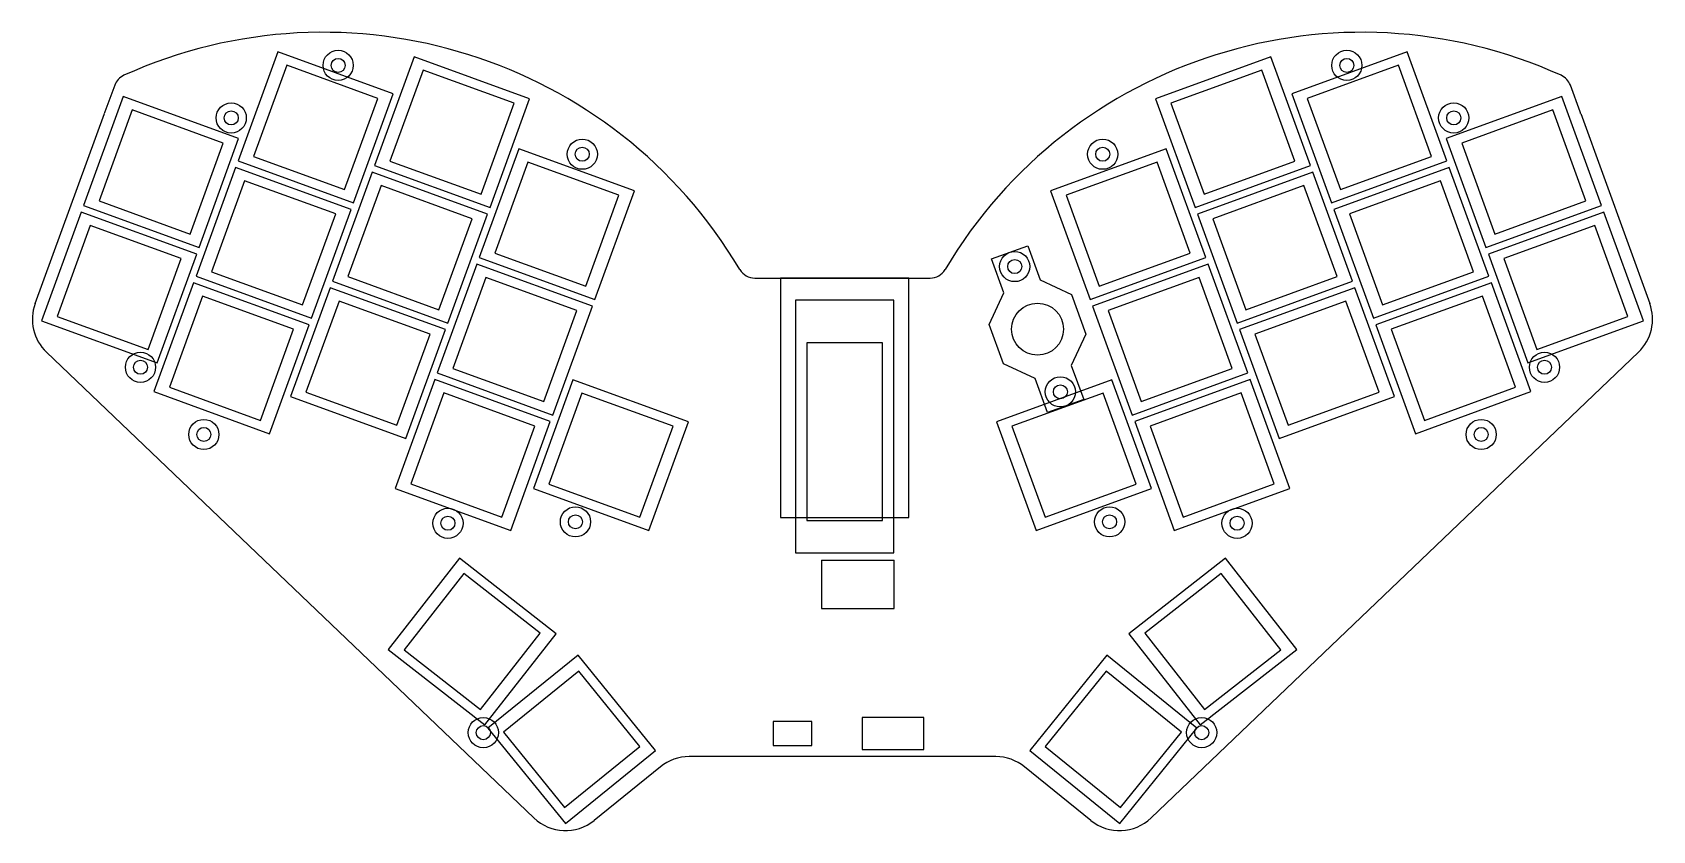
# Model space of a CAD drawing. Header units: millimetres. Extents: x 53 to 284, y -189 to -75.
import ezdxf

# ---------------------------------------------------------------- set-up
doc = ezdxf.new("R2010")
doc.units = ezdxf.units.MM

msp = doc.modelspace()

# ---------------------------------------------------------------- linework, layer by layer
for p, q in [((88.34, -78.18), (82.7, -93.68)), ((104.78, -84.16), (88.34, -78.18)), ((249.24, -78.18), (232.79, -84.16)), ((254.88, -93.68), (249.24, -78.18)), ((89.62, -80.08), (84.9, -93.05)), ((102.58, -84.8), (89.62, -80.08)), ((107.78, -78.87), (102.13, -94.37)), ((109.05, -80.77), (104.33, -93.74)), ((124.22, -84.85), (107.78, -78.87)), ((122.02, -85.49), (109.05, -80.77)), ((229.8, -78.87), (213.36, -84.85)), ((228.52, -80.77), (215.56, -85.49)), ((233.24, -93.74), (228.52, -80.77)), ((235.44, -94.37), (229.8, -78.87)), ((247.96, -80.08), (234.99, -84.8)), ((252.68, -93.05), (247.96, -80.08)), ((65.12, -82.93), (63.74, -86.72)), ((273.84, -86.72), (272.46, -82.93)), ((66.34, -84.54), (60.69, -100.04)), ((82.78, -90.52), (66.34, -84.54)), ((97.86, -97.77), (102.58, -84.8)), ((99.14, -99.67), (104.78, -84.16)), ((118.58, -100.36), (124.22, -84.85)), ((213.36, -84.85), (219, -100.36)), ((232.79, -84.16), (238.44, -99.67)), ((234.99, -84.8), (239.71, -97.77)), ((271.24, -84.54), (254.79, -90.52)), ((276.88, -100.04), (271.24, -84.54)), ((53.79, -114.03), (63.65, -86.96)), ((67.61, -86.44), (62.89, -99.41)), ((80.58, -91.16), (67.61, -86.44)), ((117.3, -98.46), (122.02, -85.49)), ((215.56, -85.49), (220.28, -98.46)), ((269.96, -86.44), (256.99, -91.16)), ((274.68, -99.41), (269.96, -86.44)), ((273.93, -86.96), (283.78, -114.03)), ((75.86, -104.13), (80.58, -91.16)), ((77.14, -106.03), (82.78, -90.52)), ((122.7, -91.96), (117.05, -107.47)), ((139.14, -97.95), (122.7, -91.96)), ((214.88, -91.96), (198.43, -97.95)), ((220.52, -107.47), (214.88, -91.96)), ((254.79, -90.52), (260.44, -106.03)), ((256.99, -91.16), (261.71, -104.13)), ((82.7, -93.68), (99.14, -99.67)), ((84.9, -93.05), (97.86, -97.77)), ((102.13, -94.37), (118.58, -100.36)), ((104.33, -93.74), (117.3, -98.46)), ((123.97, -93.86), (119.25, -106.83)), ((136.94, -98.58), (123.97, -93.86)), ((213.6, -93.86), (200.63, -98.58)), ((218.32, -106.83), (213.6, -93.86)), ((219, -100.36), (235.44, -94.37)), ((220.28, -98.46), (233.24, -93.74)), ((238.44, -99.67), (254.88, -93.68)), ((239.71, -97.77), (252.68, -93.05)), ((82.35, -94.62), (76.71, -110.13)), ((83.63, -96.52), (78.91, -109.49)), ((98.8, -100.61), (82.35, -94.62)), ((96.6, -101.24), (83.63, -96.52)), ((101.79, -95.31), (96.15, -110.82)), ((118.23, -101.3), (101.79, -95.31)), ((235.79, -95.31), (219.34, -101.3)), ((241.43, -110.82), (235.79, -95.31)), ((255.22, -94.62), (238.78, -100.61)), ((253.95, -96.52), (240.98, -101.24)), ((258.67, -109.49), (253.95, -96.52)), ((260.87, -110.13), (255.22, -94.62)), ((103.07, -97.21), (98.35, -110.18)), ((116.03, -101.93), (103.07, -97.21)), ((132.22, -111.55), (136.94, -98.58)), ((133.5, -113.45), (139.14, -97.95)), ((198.43, -97.95), (204.08, -113.45)), ((200.63, -98.58), (205.35, -111.55)), ((234.51, -97.21), (221.54, -101.93)), ((239.23, -110.18), (234.51, -97.21)), ((60.35, -100.98), (54.71, -116.49)), ((76.8, -106.97), (60.35, -100.98)), ((60.69, -100.04), (77.14, -106.03)), ((62.89, -99.41), (75.86, -104.13)), ((91.88, -114.21), (96.6, -101.24)), ((93.15, -116.11), (98.8, -100.61)), ((112.59, -116.8), (118.23, -101.3)), ((219.34, -101.3), (224.99, -116.8)), ((238.78, -100.61), (244.42, -116.11)), ((240.98, -101.24), (245.7, -114.21)), ((260.44, -106.03), (276.88, -100.04)), ((277.22, -100.98), (260.78, -106.97)), ((261.71, -104.13), (274.68, -99.41)), ((282.87, -116.49), (277.22, -100.98)), ((61.63, -102.88), (56.91, -115.85)), ((74.6, -107.6), (61.63, -102.88)), ((111.31, -114.9), (116.03, -101.93)), ((221.54, -101.93), (226.26, -114.9)), ((275.95, -102.88), (262.98, -107.6)), ((280.67, -115.85), (275.95, -102.88)), ((190, -107.67), (195.17, -105.79)), ((195.17, -105.79), (196.93, -110.63)), ((69.88, -120.57), (74.6, -107.6)), ((71.15, -122.47), (76.8, -106.97)), ((116.71, -108.41), (111.07, -123.91)), ((133.16, -114.39), (116.71, -108.41)), ((117.05, -107.47), (133.5, -113.45)), ((119.25, -106.83), (132.22, -111.55)), ((191.76, -112.51), (190, -107.67)), ((204.08, -113.45), (220.52, -107.47)), ((220.86, -108.41), (204.42, -114.39)), ((205.35, -111.55), (218.32, -106.83)), ((226.51, -123.91), (220.86, -108.41)), ((260.78, -106.97), (266.42, -122.47)), ((262.98, -107.6), (267.7, -120.57)), ((76.71, -110.13), (93.15, -116.11)), ((78.91, -109.49), (91.88, -114.21)), ((98.35, -110.18), (111.31, -114.9)), ((117.99, -110.31), (113.27, -123.27)), ((130.96, -115.03), (117.99, -110.31)), ((156.32, -110.4), (181.26, -110.4)), ((178.25, -110.42), (159.95, -110.42)), ((159.95, -110.42), (159.95, -144.52)), ((178.25, -144.52), (178.25, -110.42)), ((196.93, -110.63), (201.42, -112.72)), ((219.59, -110.31), (206.62, -115.03)), ((224.31, -123.27), (219.59, -110.31)), ((226.26, -114.9), (239.23, -110.18)), ((244.42, -116.11), (260.87, -110.13)), ((245.7, -114.21), (258.67, -109.49)), ((76.37, -111.07), (70.72, -126.57)), ((77.64, -112.97), (72.93, -125.94)), ((92.81, -117.05), (76.37, -111.07)), ((90.61, -117.69), (77.64, -112.97)), ((95.8, -111.76), (90.16, -127.26)), ((112.25, -117.74), (95.8, -111.76)), ((96.15, -110.82), (112.59, -116.8)), ((189.67, -116.99), (191.76, -112.51)), ((201.42, -112.72), (203.47, -118.36)), ((224.99, -116.8), (241.43, -110.82)), ((241.77, -111.76), (225.33, -117.74)), ((247.42, -127.26), (241.77, -111.76)), ((261.21, -111.07), (244.76, -117.05)), ((259.93, -112.97), (246.96, -117.69)), ((264.65, -125.94), (259.93, -112.97)), ((266.85, -126.57), (261.21, -111.07)), ((97.08, -113.66), (92.36, -126.63)), ((110.05, -118.38), (97.08, -113.66)), ((126.24, -127.99), (130.96, -115.03)), ((127.51, -129.9), (133.16, -114.39)), ((176.1, -113.52), (162.1, -113.52)), ((162.1, -113.52), (162.1, -149.52)), ((176.1, -149.52), (176.1, -113.52)), ((204.42, -114.39), (210.06, -129.9)), ((206.62, -115.03), (211.34, -127.99)), ((240.5, -113.66), (227.53, -118.38)), ((245.22, -126.63), (240.5, -113.66)), ((54.71, -116.49), (71.15, -122.47)), ((56.91, -115.85), (69.88, -120.57)), ((85.89, -130.66), (90.61, -117.69)), ((87.17, -132.56), (92.81, -117.05)), ((191.72, -122.63), (189.67, -116.99)), ((244.76, -117.05), (250.41, -132.56)), ((246.96, -117.69), (251.68, -130.66)), ((266.42, -122.47), (282.87, -116.49)), ((267.7, -120.57), (280.67, -115.85)), ((105.33, -131.35), (110.05, -118.38)), ((106.61, -133.25), (112.25, -117.74)), ((174.5, -119.62), (163.7, -119.62)), ((163.7, -119.62), (163.7, -144.92)), ((174.5, -144.92), (174.5, -119.62)), ((203.47, -118.36), (201.38, -122.84)), ((225.33, -117.74), (230.97, -133.25)), ((227.53, -118.38), (232.25, -131.35)), ((124.84, -187.3), (55.41, -120.95)), ((282.17, -120.95), (212.74, -187.3)), ((111.07, -123.91), (127.51, -129.9)), ((113.27, -123.27), (126.24, -127.99)), ((196.21, -124.72), (191.72, -122.63)), ((201.38, -122.84), (203.14, -127.68)), ((210.06, -129.9), (226.51, -123.91)), ((211.34, -127.99), (224.31, -123.27)), ((70.72, -126.57), (87.17, -132.56)), ((72.93, -125.94), (85.89, -130.66)), ((92.36, -126.63), (105.33, -131.35)), ((110.73, -124.85), (105.08, -140.35)), ((112, -126.75), (107.28, -139.72)), ((127.17, -130.84), (110.73, -124.85)), ((124.97, -131.47), (112, -126.75)), ((130.4, -124.88), (124.76, -140.39)), ((131.68, -126.78), (126.96, -139.75)), ((146.85, -130.87), (130.4, -124.88)), ((144.65, -131.5), (131.68, -126.78)), ((207.17, -124.88), (190.73, -130.87)), ((205.9, -126.78), (192.93, -131.5)), ((197.97, -129.56), (196.21, -124.72)), ((210.62, -139.75), (205.9, -126.78)), ((212.82, -140.39), (207.17, -124.88)), ((226.85, -124.85), (210.41, -130.84)), ((225.57, -126.75), (212.61, -131.47)), ((230.29, -139.72), (225.57, -126.75)), ((232.49, -140.35), (226.85, -124.85)), ((232.25, -131.35), (245.22, -126.63)), ((250.41, -132.56), (266.85, -126.57)), ((251.68, -130.66), (264.65, -125.94)), ((90.16, -127.26), (106.61, -133.25)), ((203.14, -127.68), (197.97, -129.56)), ((230.97, -133.25), (247.42, -127.26)), ((120.25, -144.44), (124.97, -131.47)), ((121.53, -146.34), (127.17, -130.84)), ((139.93, -144.47), (144.65, -131.5)), ((141.2, -146.37), (146.85, -130.87)), ((190.73, -130.87), (196.37, -146.37)), ((192.93, -131.5), (197.65, -144.47)), ((210.41, -130.84), (216.05, -146.34)), ((212.61, -131.47), (217.33, -144.44)), ((105.08, -140.35), (121.53, -146.34)), ((107.28, -139.72), (120.25, -144.44)), ((124.76, -140.39), (141.2, -146.37)), ((126.96, -139.75), (139.93, -144.47)), ((196.37, -146.37), (212.82, -140.39)), ((197.65, -144.47), (210.62, -139.75)), ((216.05, -146.34), (232.49, -140.35)), ((217.33, -144.44), (230.29, -139.72)), ((159.95, -144.52), (178.25, -144.52)), ((163.7, -144.92), (174.5, -144.92)), ((162.1, -149.52), (176.1, -149.52)), ((114.22, -150.28), (104.06, -163.28)), ((128.01, -161.05), (114.22, -150.28)), ((165.8, -150.57), (176.15, -150.57)), ((165.8, -150.57), (165.8, -157.47)), ((176.15, -157.47), (176.15, -150.57)), ((223.36, -150.28), (209.57, -161.05)), ((233.52, -163.28), (223.36, -150.28)), ((114.84, -152.48), (106.35, -163.35)), ((125.72, -160.98), (114.84, -152.48)), ((222.73, -152.48), (211.86, -160.98)), ((231.23, -163.35), (222.73, -152.48)), ((165.8, -157.47), (176.15, -157.47)), ((117.22, -171.85), (125.72, -160.98)), ((117.85, -174.05), (128.01, -161.05)), ((209.57, -161.05), (219.73, -174.05)), ((211.86, -160.98), (220.35, -171.85)), ((104.06, -163.28), (117.85, -174.05)), ((106.35, -163.35), (117.22, -171.85)), ((219.73, -174.05), (233.52, -163.28)), ((220.35, -171.85), (231.23, -163.35)), ((131.12, -164.11), (118.29, -174.49)), ((142.13, -177.71), (131.12, -164.11)), ((206.46, -164.11), (195.45, -177.71)), ((219.28, -174.49), (206.46, -164.11)), ((131.23, -166.39), (120.51, -175.08)), ((139.92, -177.12), (131.23, -166.39)), ((206.34, -166.39), (197.66, -177.12)), ((217.07, -175.08), (206.34, -166.39)), ((171.57, -173), (171.57, -177.55)), ((180.37, -173), (171.57, -173)), ((180.37, -177.55), (180.37, -173)), ((118.29, -174.49), (129.31, -188.09)), ((120.51, -175.08), (129.19, -185.8)), ((158.9, -173.57), (158.9, -176.97)), ((164.4, -173.57), (158.9, -173.57)), ((164.4, -176.97), (164.4, -173.57)), ((208.27, -188.09), (219.28, -174.49)), ((208.38, -185.8), (217.07, -175.08)), ((129.19, -185.8), (139.92, -177.12)), ((158.9, -176.97), (164.4, -176.97)), ((171.57, -177.55), (180.37, -177.55)), ((197.66, -177.12), (208.38, -185.8)), ((129.31, -188.09), (142.13, -177.71)), ((190.63, -178.57), (146.94, -178.57)), ((195.45, -177.71), (208.27, -188.09)), ((142.85, -180.02), (133.42, -187.65)), ((204.16, -187.65), (194.72, -180.02))]:
    msp.add_line(p, q)
for centre, radius in [((96.95, -80.09), 2.15), ((240.62, -80.09), 2.15), ((96.95, -80.09), 1), ((240.62, -80.09), 1), ((81.72, -87.58), 2.15), ((81.72, -87.58), 1), ((255.85, -87.58), 2.15), ((255.85, -87.58), 1), ((131.72, -92.75), 2.15), ((131.72, -92.75), 1), ((205.85, -92.75), 2.15), ((205.85, -92.75), 1), ((193.32, -108.75), 2.15), ((193.32, -108.75), 1), ((196.57, -117.67), 3.7), ((68.8, -123.1), 2.15), ((68.8, -123.1), 1), ((268.78, -123.1), 2.15), ((268.78, -123.1), 1), ((199.82, -126.6), 2.15), ((199.82, -126.6), 1), ((77.82, -132.67), 2.15), ((259.76, -132.67), 2.15), ((77.82, -132.67), 1), ((259.76, -132.67), 1), ((130.75, -145.12), 2.15), ((206.83, -145.12), 2.15), ((112.59, -145.32), 2.15), ((112.59, -145.32), 1), ((130.75, -145.12), 1), ((206.83, -145.12), 1), ((224.99, -145.32), 2.15), ((224.99, -145.32), 1), ((117.63, -175.15), 2.15), ((219.95, -175.15), 2.15), ((117.63, -175.15), 1), ((219.95, -175.15), 1)]:
    msp.add_circle(centre, radius)
for centre, radius, start, end in [((94.83, -144.39), 69, 30.6887, 114.3005), ((242.74, -144.39), 69, 65.6995, 149.3113), ((67.47, -83.78), 2.5, 114.3005, 160), ((270.11, -83.78), 2.5, 20, 65.6995), ((69.75, -89.19), 6.5, 157.7525, 160), ((267.82, -89.19), 6.5, 20, 22.2475), ((156.32, -107.9), 2.5, 210.6887, 270), ((181.26, -107.9), 2.5, 270, 329.3113), ((59.9, -116.25), 6.5, 160, 226.2987), ((277.67, -116.25), 6.5, 313.7013, 20), ((57.14, -119.14), 2.5, 226.2986593, 226.2986613), ((280.44, -119.14), 2.5, 313.7013387, 313.7013407), ((146.94, -185.07), 6.5, 90, 129), ((190.63, -185.07), 6.5, 51, 90), ((129.33, -182.6), 6.5, 226.2987, 309), ((208.25, -182.6), 6.5, 231, 313.7013)]:
    msp.add_arc(centre, radius, start, end)

doc.saveas('drawing.dxf')
